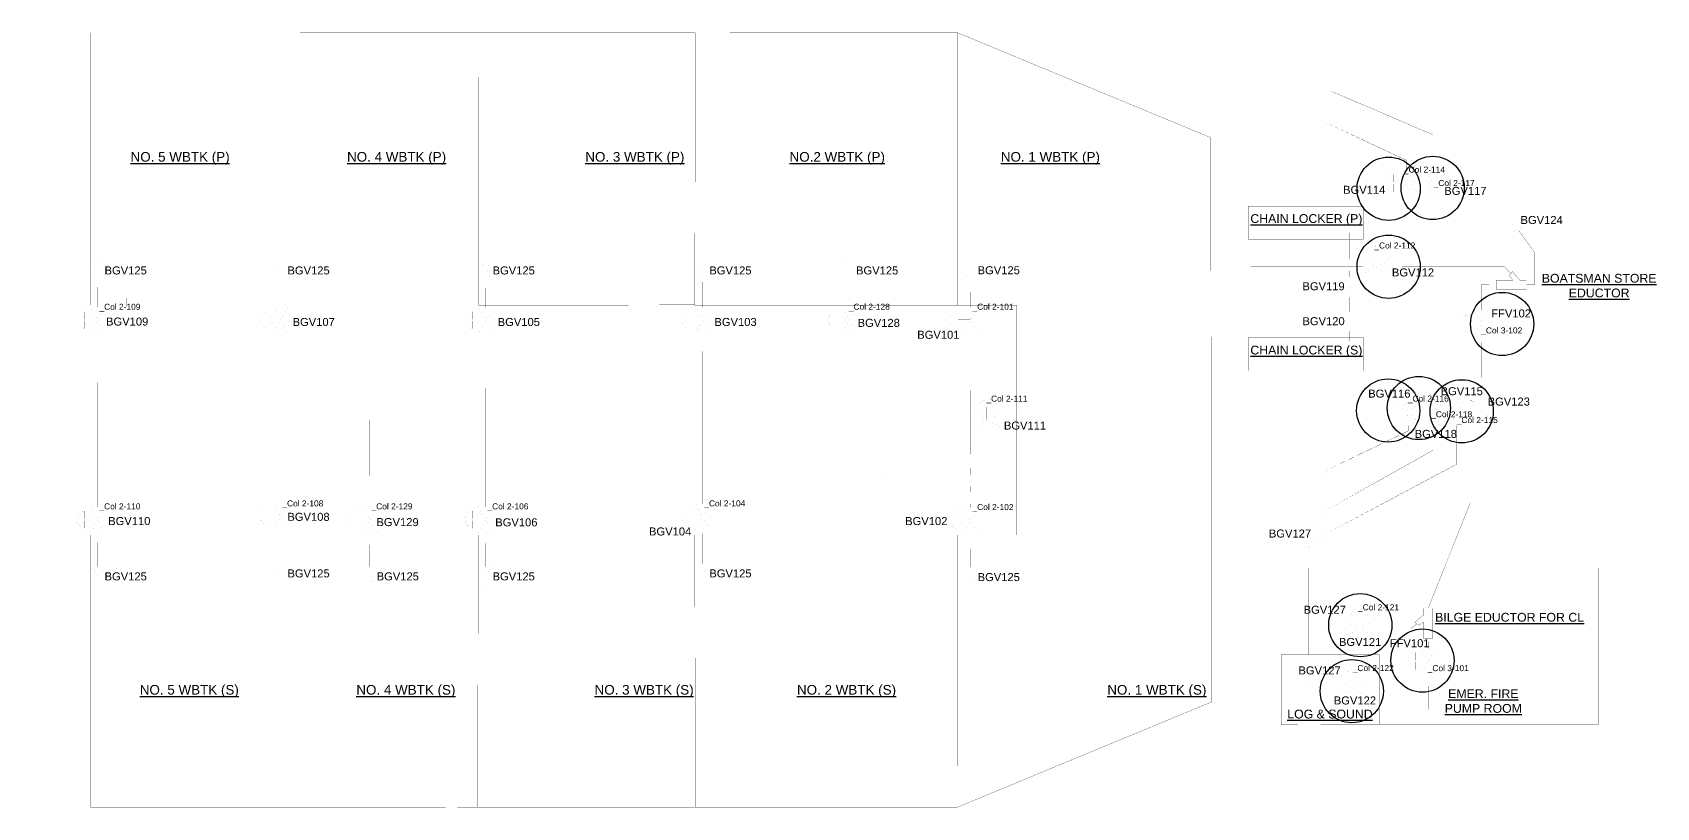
# Model space of a CAD drawing. Extents: x 136597 to 314487, y 107362 to 235283.
# Drawn here: x 144186 to 146216, y 120521 to 121490 of the extents above; entities that cross this region are included whole.
import ezdxf

# ---------------------------------------------------------------- set-up
doc = ezdxf.new("R2010")
doc.units = 0
doc.header["$MEASUREMENT"] = 0
doc.layers.add('A-BALLA.PIPE', color=200, linetype='CONTINUOUS', lineweight=50)
for name, color, linetype in [('Ballast', 80, 'CONTINUOUS'), ('Bilge - Ballast', 233, 'CONTINUOUS'), ('Omriss tanker Bilge', 132, 'CONTINUOUS'), ('Omriss tanker etc ballast', 180, 'CONTINUOUS')]:
    doc.layers.add(name, color=color, linetype=linetype)
doc.layers.add('Bilge', color=50, linetype='CONTINUOUS', plot=False)
doc.layers.add('FIFI', color=10, linetype='CONTINUOUS', plot=False)
doc.styles.add('ARIAL', font='ARIAL.TTF', dxfattribs={"height": 12})

msp = doc.modelspace()

# ---------------------------------------------------------------- linework, layer by layer
at = {"layer": 'A-BALLA.PIPE', "linetype": 'Continuous', "ltscale": 50}
msp.add_line((145252.4, 120933.7), (145252.4, 120933.7), dxfattribs=at)
at = {"layer": 'Ballast', "linetype": 'Continuous'}
for points in [[(145902.3, 121300.4, 0.03, 0.03, 0), (145886.7, 121300.4, 0.03, 0.03, 0), (145886.7, 121290.7, 0.03, 0.03, -0.884677), (145886.7, 121312.3, 0.03, 0.03, 0), (145886.7, 121302.6, 0.03, 0.03, 0), (145902.3, 121302.6, 0.03, 0.03, 0), (145894.2, 121317.6, 0, 0, 0), (145911.6, 121317.6, 0.03, 0.03, 0), (145902.9, 121301.5, 0.03, 0.03, 0), (145911.6, 121285.5, 0, 0, 0), (145894.2, 121285.5, 0.03, 0.03, 0)], [(145935.9, 121300.4, 0.03, 0.03, 0), (145920.3, 121300.4, 0.03, 0.03, 0), (145920.3, 121290.7, 0.03, 0.03, -0.884677), (145920.3, 121312.3, 0.03, 0.03, 0), (145920.3, 121302.6, 0.03, 0.03, 0), (145935.9, 121302.6, 0.03, 0.03, 0), (145927.8, 121317.6, 0, 0, 0), (145945.2, 121317.6, 0.03, 0.03, 0), (145936.5, 121301.5, 0.03, 0.03, 0), (145945.2, 121285.5, 0, 0, 0), (145927.8, 121285.5, 0.03, 0.03, 0)], [(145863.8, 121197.5, 0.03, 0.03, 0), (145863.8, 121213.1, 0.03, 0.03, 0), (145854.2, 121213.1, 0.03, 0.03, -0.884677), (145875.7, 121213.1, 0.03, 0.03, 0), (145866, 121213.1, 0.03, 0.03, 0), (145866, 121197.5, 0.03, 0.03, 0), (145881, 121205.6, 0, 0, 0), (145881, 121188.2, 0.03, 0.03, 0), (145864.9, 121196.9, 0.03, 0.03, 0), (145848.9, 121188.2, 0, 0, 0), (145848.9, 121205.6, 0.03, 0.03, 0)], [(144266.9, 121129.1, 0.03, 0.03, 0), (144251.3, 121129.1, 0.03, 0.03, 0), (144251.3, 121119.4, 0.03, 0.03, -0.884677), (144251.3, 121140.9, 0.03, 0.03, 0), (144251.3, 121131.3, 0.03, 0.03, 0), (144266.9, 121131.3, 0.03, 0.03, 0), (144258.8, 121146.2, 0, 0, 0), (144276.2, 121146.2, 0.03, 0.03, 0), (144267.5, 121130.2, 0.03, 0.03, 0), (144276.2, 121114.1, 0, 0, 0), (144258.8, 121114.1, 0.03, 0.03, 0)], [(144495.5, 121129.1, 0.03, 0.03, 0), (144479.9, 121129.1, 0.03, 0.03, 0), (144479.9, 121119.4, 0.03, 0.03, -0.884677), (144479.9, 121140.9, 0.03, 0.03, 0), (144479.9, 121131.3, 0.03, 0.03, 0), (144495.5, 121131.3, 0.03, 0.03, 0), (144487.4, 121146.2, 0, 0, 0), (144504.8, 121146.2, 0.03, 0.03, 0), (144496.1, 121130.2, 0.03, 0.03, 0), (144504.8, 121114.1, 0, 0, 0), (144487.4, 121114.1, 0.03, 0.03, 0)], [(144751.9, 121129.1, 0.03, 0.03, 0), (144736.3, 121129.1, 0.03, 0.03, 0), (144736.3, 121119.4, 0.03, 0.03, -0.884677), (144736.3, 121140.9, 0.03, 0.03, 0), (144736.3, 121131.3, 0.03, 0.03, 0), (144751.9, 121131.3, 0.03, 0.03, 0), (144743.8, 121146.2, 0, 0, 0), (144761.2, 121146.2, 0.03, 0.03, 0), (144752.5, 121130.2, 0.03, 0.03, 0), (144761.2, 121114.1, 0, 0, 0), (144743.8, 121114.1, 0.03, 0.03, 0)], [(145022.8, 121129.1, 0.03, 0.03, 0), (145007.2, 121129.1, 0.03, 0.03, 0), (145007.2, 121119.4, 0.03, 0.03, -0.884677), (145007.2, 121140.9, 0.03, 0.03, 0), (145007.2, 121131.3, 0.03, 0.03, 0), (145022.8, 121131.3, 0.03, 0.03, 0), (145014.8, 121146.2, 0, 0, 0), (145032.1, 121146.2, 0.03, 0.03, 0), (145023.5, 121130.2, 0.03, 0.03, 0), (145032.1, 121114.1, 0, 0, 0), (145014.8, 121114.1, 0.03, 0.03, 0)], [(145206.3, 121129.1, 0.03, 0.03, 0), (145190.6, 121129.1, 0.03, 0.03, 0), (145190.6, 121119.4, 0.03, 0.03, -0.884677), (145190.6, 121140.9, 0.03, 0.03, 0), (145190.6, 121131.3, 0.03, 0.03, 0), (145206.3, 121131.3, 0.03, 0.03, 0), (145198.2, 121146.2, 0, 0, 0), (145215.5, 121146.2, 0.03, 0.03, 0), (145206.9, 121130.2, 0.03, 0.03, 0), (145215.5, 121114.1, 0, 0, 0), (145198.2, 121114.1, 0.03, 0.03, 0)], [(145358.2, 121129.2, 0.03, 0.03, 0), (145342.6, 121129.2, 0.03, 0.03, 0), (145342.6, 121119.6, 0.03, 0.03, -0.884677), (145342.6, 121141.1, 0.03, 0.03, 0), (145342.6, 121131.4, 0.03, 0.03, 0), (145358.2, 121131.4, 0.03, 0.03, 0), (145350.1, 121146.4, 0, 0, 0), (145367.5, 121146.4, 0.03, 0.03, 0), (145358.8, 121130.3, 0.03, 0.03, 0), (145367.5, 121114.3, 0, 0, 0), (145350.1, 121114.3, 0.03, 0.03, 0)], [(145996.2, 121125.3, 0.03, 0.03, 0), (145980.5, 121125.3, 0.03, 0.03, 0), (145980.5, 121115.6, 0.03, 0.03, -0.884677), (145980.5, 121137.2, 0.03, 0.03, 0), (145980.5, 121127.5, 0.03, 0.03, 0), (145996.2, 121127.5, 0.03, 0.03, 0), (145988.1, 121142.5, 0, 0, 0), (146005.4, 121142.5, 0.03, 0.03, 0), (145996.8, 121126.4, 0.03, 0.03, 0), (146005.4, 121110.3, 0, 0, 0), (145988.1, 121110.3, 0.03, 0.03, 0)], [(145378.8, 121006.1, 0.03, 0.03, 0), (145378.8, 121021.7, 0.03, 0.03, 0), (145369.2, 121021.7, 0.03, 0.03, -0.884677), (145390.7, 121021.7, 0.03, 0.03, 0), (145381.1, 121021.7, 0.03, 0.03, 0), (145381.1, 121006.1, 0.03, 0.03, 0), (145396, 121014.2, 0, 0, 0), (145396, 120996.8, 0.03, 0.03, 0), (145380, 121005.5, 0.03, 0.03, 0), (145363.9, 120996.8, 0, 0, 0), (145363.9, 121014.2, 0.03, 0.03, 0)], [(145905.6, 121013.3, 0.03, 0.03, 0), (145890, 121013.3, 0.03, 0.03, 0), (145890, 121003.6, 0.03, 0.03, -0.884677), (145890, 121025.2, 0.03, 0.03, 0), (145890, 121015.5, 0.03, 0.03, 0), (145905.6, 121015.5, 0.03, 0.03, 0), (145897.6, 121030.5, 0, 0, 0), (145914.9, 121030.5, 0.03, 0.03, 0), (145906.3, 121014.4, 0.03, 0.03, 0), (145914.9, 120998.3, 0, 0, 0), (145897.6, 120998.3, 0.03, 0.03, 0)], [(145935.9, 121013.3, 0.03, 0.03, 0), (145920.3, 121013.3, 0.03, 0.03, 0), (145920.3, 121003.6, 0.03, 0.03, -0.884677), (145920.3, 121025.2, 0.03, 0.03, 0), (145920.3, 121015.5, 0.03, 0.03, 0), (145935.9, 121015.5, 0.03, 0.03, 0), (145927.8, 121030.5, 0, 0, 0), (145945.2, 121030.5, 0.03, 0.03, 0), (145936.5, 121014.4, 0.03, 0.03, 0), (145945.2, 120998.3, 0, 0, 0), (145927.8, 120998.3, 0.03, 0.03, 0)], [(145965.6, 121013.3, 0.03, 0.03, 0), (145950, 121013.3, 0.03, 0.03, 0), (145950, 121003.6, 0.03, 0.03, -0.884677), (145950, 121025.2, 0.03, 0.03, 0), (145950, 121015.5, 0.03, 0.03, 0), (145965.6, 121015.5, 0.03, 0.03, 0), (145957.5, 121030.5, 0, 0, 0), (145974.9, 121030.5, 0.03, 0.03, 0), (145966.2, 121014.4, 0.03, 0.03, 0), (145974.9, 120998.3, 0, 0, 0), (145957.5, 120998.3, 0.03, 0.03, 0)], [(144266.9, 120879.8, 0.03, 0.03, 0), (144251.3, 120879.8, 0.03, 0.03, 0), (144251.3, 120870.2, 0.03, 0.03, -0.884677), (144251.3, 120891.7, 0.03, 0.03, 0), (144251.3, 120882.1, 0.03, 0.03, 0), (144266.9, 120882.1, 0.03, 0.03, 0), (144258.8, 120897, 0, 0, 0), (144276.2, 120897, 0.03, 0.03, 0), (144267.5, 120880.9, 0.03, 0.03, 0), (144276.2, 120864.9, 0, 0, 0), (144258.8, 120864.9, 0.03, 0.03, 0)], [(144495.5, 120883.5, 0.03, 0.03, 0), (144479.9, 120883.5, 0.03, 0.03, 0), (144479.9, 120873.9, 0.03, 0.03, -0.884677), (144479.9, 120895.4, 0.03, 0.03, 0), (144479.9, 120885.8, 0.03, 0.03, 0), (144495.5, 120885.8, 0.03, 0.03, 0), (144487.4, 120900.7, 0, 0, 0), (144504.8, 120900.7, 0.03, 0.03, 0), (144496.1, 120884.7, 0.03, 0.03, 0), (144504.8, 120868.6, 0, 0, 0), (144487.4, 120868.6, 0.03, 0.03, 0)], [(144607, 120879.8, 0.03, 0.03, 0), (144591.4, 120879.8, 0.03, 0.03, 0), (144591.4, 120870.2, 0.03, 0.03, -0.884677), (144591.4, 120891.7, 0.03, 0.03, 0), (144591.4, 120882.1, 0.03, 0.03, 0), (144607, 120882.1, 0.03, 0.03, 0), (144598.9, 120897, 0, 0, 0), (144616.3, 120897, 0.03, 0.03, 0), (144607.6, 120880.9, 0.03, 0.03, 0), (144616.3, 120864.9, 0, 0, 0), (144598.9, 120864.9, 0.03, 0.03, 0)], [(144751.9, 120879.8, 0.03, 0.03, 0), (144736.3, 120879.8, 0.03, 0.03, 0), (144736.3, 120870.2, 0.03, 0.03, -0.884677), (144736.3, 120891.7, 0.03, 0.03, 0), (144736.3, 120882.1, 0.03, 0.03, 0), (144751.9, 120882.1, 0.03, 0.03, 0), (144743.8, 120897, 0, 0, 0), (144761.2, 120897, 0.03, 0.03, 0), (144752.5, 120880.9, 0.03, 0.03, 0), (144761.2, 120864.9, 0, 0, 0), (144743.8, 120864.9, 0.03, 0.03, 0)], [(145022.8, 120883.5, 0.03, 0.03, 0), (145007.2, 120883.5, 0.03, 0.03, 0), (145007.2, 120873.9, 0.03, 0.03, -0.884677), (145007.2, 120895.4, 0.03, 0.03, 0), (145007.2, 120885.8, 0.03, 0.03, 0), (145022.8, 120885.8, 0.03, 0.03, 0), (145014.8, 120900.7, 0, 0, 0), (145032.1, 120900.7, 0.03, 0.03, 0), (145023.5, 120884.7, 0.03, 0.03, 0), (145032.1, 120868.6, 0, 0, 0), (145014.8, 120868.6, 0.03, 0.03, 0)], [(145358.2, 120878.9, 0.03, 0.03, 0), (145342.6, 120878.9, 0.03, 0.03, 0), (145342.6, 120869.3, 0.03, 0.03, -0.884677), (145342.6, 120890.8, 0.03, 0.03, 0), (145342.6, 120881.2, 0.03, 0.03, 0), (145358.2, 120881.2, 0.03, 0.03, 0), (145350.1, 120896.1, 0, 0, 0), (145367.5, 120896.1, 0.03, 0.03, 0), (145358.8, 120880, 0.03, 0.03, 0), (145367.5, 120864, 0, 0, 0), (145350.1, 120864, 0.03, 0.03, 0)], [(145843.3, 120745.5, 0.03, 0.03, 0), (145843.3, 120761.1, 0.03, 0.03, 0), (145833.7, 120761.1, 0.03, 0.03, -0.884677), (145855.2, 120761.1, 0.03, 0.03, 0), (145845.6, 120761.1, 0.03, 0.03, 0), (145845.6, 120745.5, 0.03, 0.03, 0), (145860.5, 120753.5, 0, 0, 0), (145860.5, 120736.2, 0.03, 0.03, 0), (145844.4, 120744.8, 0.03, 0.03, 0), (145828.4, 120736.2, 0, 0, 0), (145828.4, 120753.5, 0.03, 0.03, 0)], [(145929.8, 120703.1, 0.03, 0.03, 0), (145914.2, 120703.1, 0.03, 0.03, 0), (145914.2, 120693.5, 0.03, 0.03, -0.884677), (145914.2, 120715, 0.03, 0.03, 0), (145914.2, 120705.4, 0.03, 0.03, 0), (145929.8, 120705.4, 0.03, 0.03, 0), (145921.7, 120720.3, 0, 0, 0), (145939.1, 120720.3, 0.03, 0.03, 0), (145930.4, 120704.2, 0.03, 0.03, 0), (145939.1, 120688.2, 0, 0, 0), (145921.7, 120688.2, 0.03, 0.03, 0)], [(145836.8, 120669.6, 0.03, 0.03, 0), (145836.8, 120685.2, 0.03, 0.03, 0), (145827.2, 120685.2, 0.03, 0.03, -0.884677), (145848.7, 120685.2, 0.03, 0.03, 0), (145839, 120685.2, 0.03, 0.03, 0), (145839, 120669.6, 0.03, 0.03, 0), (145854, 120677.6, 0, 0, 0), (145854, 120660.3, 0.03, 0.03, 0), (145837.9, 120669, 0.03, 0.03, 0), (145821.9, 120660.3, 0, 0, 0), (145821.9, 120677.6, 0.03, 0.03, 0)]]:
    msp.add_lwpolyline(points, format="xyseb", close=True, dxfattribs=at)
at = {"layer": 'Ballast', "linetype": 'Continuous', "const_width": 0.3}
msp.add_lwpolyline([(144303.9, 121160.7), (144303.9, 121147)], close=True, dxfattribs=at)
at = {"layer": 'Bilge', "linetype": 'Continuous'}
for points, const_width in [([(145936.5, 121317.6), (145936.5, 121361.8), (145809.6, 121416), (145936.5, 121361.8)], 0.3), ([(145795, 121380.5), (145902.9, 121330), (145902.9, 121317.6), (145902.9, 121330)], 0.3), ([(146034.8, 121263.2), (146025.2, 121255.8), (146035.8, 121249.9), (146039.1, 121238), (146048.6, 121245.5), (146037.9, 121251.5), (146034.8, 121263.2)], 0.0075), ([(145831.8, 121200.7), (145831.8, 121239.3)], 0.3), ([(144273.6, 121204.3), (144261.4, 121204.3), (144266.2, 121193.2), (144261.4, 121181.8), (144273.6, 121181.8), (144268.8, 121193.2), (144273.6, 121204.3)], 0.0075), ([(144502.2, 121204.3), (144490.1, 121204.3), (144494.8, 121193.2), (144490.1, 121181.8), (144502.2, 121181.8), (144497.4, 121193.2), (144502.2, 121204.3)], 0.0075), ([(144758.6, 121204.3), (144746.4, 121204.3), (144751.2, 121193.2), (144746.4, 121181.8), (144758.6, 121181.8), (144753.8, 121193.2), (144758.6, 121204.3)], 0.0075), ([(145029.5, 121204.3), (145017.4, 121204.3), (145022.2, 121193.2), (145017.4, 121181.8), (145029.5, 121181.8), (145024.8, 121193.2), (145029.5, 121204.3)], 0.0075), ([(145212.9, 121204.3), (145200.8, 121204.3), (145205.6, 121193.2), (145200.8, 121181.8), (145212.9, 121181.8), (145208.2, 121193.2), (145212.9, 121204.3)], 0.0075), ([(145364.9, 121204.4), (145352.7, 121204.4), (145357.5, 121193.3), (145352.7, 121182), (145364.9, 121182), (145360.1, 121193.3), (145364.9, 121204.4)], 0.0075), ([(145831.8, 121193), (145831.8, 121184.5)], 0.3), ([(145881, 121196.9), (146025.7, 121196.9), (146033.8, 121188.5), (146025.7, 121196.9)], 0.3), ([(144267.5, 121181.8), (144267.5, 121146.2)], 0.3), ([(144496.1, 121181.8), (144496.1, 121146.2)], 0.3), ([(144752.5, 121181.8), (144752.5, 121146.2)], 0.3), ([(145023.5, 121181.8), (145023.5, 121146.2)], 0.3), ([(145206.9, 121181.8), (145206.9, 121146.2)], 0.3), ([(145358.8, 121182), (145358.8, 121146.4)], 0.3), ([(145837.9, 121184.5), (145825.7, 121184.5), (145830.5, 121173.4), (145825.7, 121162.1), (145837.9, 121162.1), (145833.1, 121173.4), (145837.9, 121184.5)], 0.0075), ([(145831.8, 121162.1), (145831.8, 121140.9)], 0.3), ([(145837.9, 121140.9), (145825.7, 121140.9), (145830.5, 121129.7), (145825.7, 121118.4), (145837.9, 121118.4), (145833.1, 121129.7), (145837.9, 121140.9)], 0.0075), ([(144267.5, 121114.1), (144267.5, 120897)], 0.3), ([(144496.1, 121114.1), (144496.1, 120900.7)], 0.3), ([(144752.5, 121114.1), (144752.5, 120897)], 0.3), ([(145023.5, 121114.1), (145023.5, 120900.7)], 0.3), ([(145206.9, 121114.1), (145206.9, 121005.5)], 0.3), ([(145358.8, 121114.3), (145358.8, 120962.4)], 0.3), ([(145831.8, 121118.4), (145831.8, 121103.8)], 0.3), ([(145988.6, 121027), (145983.1, 121030.5), (145983.1, 120902), (145930.4, 120770.2), (145983.1, 120902), (145983.1, 121030.5)], 0.3), ([(145991.9, 121032), (145985.4, 121021.7), (145997.4, 121019.9), (146004.5, 121009.8), (146010.9, 121020.1), (145998.8, 121022.1), (145991.9, 121032)], 0.0075), ([(145363.9, 121005.5), (144122.3, 121005.5)], 0.3), ([(144607.6, 120897), (144607.6, 121005.5)], 0.3), ([(145396, 121005.5), (145409.7, 121005.5)], 0.3), ([(145793.7, 120858.4), (145966.2, 120950.3), (145966.2, 120998.3), (145966.2, 120950.3)], 0.3), ([(145795, 120938.6), (145906.2, 120992.1), (145906.2, 120998.3), (145906.2, 120992.1)], 0.3), ([(145795, 120888.3), (145936.5, 120967.6), (145936.5, 120998.3), (145936.5, 120967.6)], 0.3), ([(145358.8, 120952.1), (145358.8, 120937.2)], 0.3), ([(145358.8, 120929.5), (145358.8, 120914.9)], 0.3), ([(145358.8, 120904.6), (145358.8, 120896.1)], 0.3), ([(145880.7, 120894.7), (145880.7, 120751.5)], 0.3), ([(144496.1, 120868.6), (144496.1, 120825.8)], 0.3), ([(145023.5, 120868.6), (145023.5, 120825.8)], 0.3), ([(144267.5, 120864.9), (144267.5, 120822.1)], 0.3), ([(144607.6, 120864.9), (144607.6, 120822.1)], 0.3), ([(144752.5, 120864.9), (144752.5, 120822.1)], 0.3), ([(145358.8, 120864), (145358.8, 120821.2)], 0.3), ([(145771.5, 120851.3), (145778.2, 120841.1), (145784.9, 120851.2), (145797, 120853.3), (145790.4, 120863.5), (145783.5, 120853.4), (145771.5, 120851.3)], 0.0075), ([(144273.6, 120822.1), (144261.4, 120822.1), (144266.2, 120810.9), (144261.4, 120799.6), (144273.6, 120799.6), (144268.8, 120810.9), (144273.6, 120822.1)], 0.0075), ([(144502.2, 120825.8), (144490.1, 120825.8), (144494.8, 120814.6), (144490.1, 120803.3), (144502.2, 120803.3), (144497.4, 120814.6), (144502.2, 120825.8)], 0.0075), ([(144613.7, 120822.1), (144601.6, 120822.1), (144606.3, 120810.9), (144601.6, 120799.6), (144613.7, 120799.6), (144609, 120810.9), (144613.7, 120822.1)], 0.0075), ([(144758.6, 120822.1), (144746.4, 120822.1), (144751.2, 120810.9), (144746.4, 120799.6), (144758.6, 120799.6), (144753.8, 120810.9), (144758.6, 120822.1)], 0.0075), ([(145029.5, 120825.8), (145017.4, 120825.8), (145022.2, 120814.6), (145017.4, 120803.3), (145029.5, 120803.3), (145024.8, 120814.6), (145029.5, 120825.8)], 0.0075), ([(145364.9, 120821.2), (145352.7, 120821.2), (145357.5, 120810), (145352.7, 120798.7), (145364.9, 120798.7), (145360.1, 120810), (145364.9, 120821.2)], 0.0075), ([(145786.4, 120750.9), (145786.4, 120738.8), (145797.6, 120743.5), (145808.9, 120738.8), (145808.9, 120750.9), (145797.6, 120746.2), (145786.4, 120750.9)], 0.0075), ([(145808.9, 120744.8), (145828.4, 120744.8)], 0.3), ([(145860.5, 120744.8), (145908.1, 120744.8), (145916.2, 120750.7), (145908.1, 120744.8)], 0.3), ([(145854, 120669), (145880.7, 120669), (145880.7, 120737.8), (145880.7, 120669)], 0.3), ([(145779.9, 120675), (145779.9, 120662.9), (145791, 120667.7), (145802.4, 120662.9), (145802.4, 120675), (145791, 120670.3), (145779.9, 120675)], 0.0075), ([(145802.4, 120669), (145821.9, 120669)], 0.3)]:
    msp.add_lwpolyline(points, close=True, dxfattribs=dict(at, const_width=const_width))
at = {"layer": 'Bilge', "linetype": 'Continuous', "const_width": 0.3}
for points in [[(146053.2, 121174.3), (146063.3, 121174.3), (146063.3, 121215.1), (146043.8, 121241.8)], [(145848.9, 121196.9), (145708.6, 121196.9)]]:
    msp.add_lwpolyline(points, dxfattribs=at)
at = {"layer": 'FIFI', "linetype": 'Continuous', "const_width": 0.3}
for points in [[(146016, 121174.3), (145996.8, 121174.3), (145996.8, 121142.5), (145996.8, 121174.3)], [(145996.8, 121110.3), (145996.8, 121058.7), (145777.7, 121058.7), (145996.8, 121058.7)], [(145930.4, 120733), (145930.4, 120720.3)], [(145930.4, 120688.2), (145930.4, 120643.9)]]:
    msp.add_lwpolyline(points, close=True, dxfattribs=at)
at = {"layer": 'Omriss tanker Bilge', "linetype": 'Continuous', "const_width": 0.3}
for points in [[(145705.6, 121272.7), (145705.6, 121231.4), (145849.2, 121231.4), (145849.2, 121272.7)], [(146053.2, 121180.2), (146053.2, 121168.5), (146016, 121168.5), (146016, 121180.2), (146036.2, 121180.2), (146031.9, 121186), (146035.6, 121191), (146044.8, 121180.2), (146053.2, 121180.2)], [(145705.6, 121108.4), (145705.6, 121067.1), (145849.2, 121067.1), (145849.2, 121108.4)], [(145780.3, 120820.5), (146143.3, 120820.5), (146143.3, 120625.2), (145869.1, 120625.2), (145869.1, 120712.6), (145780.3, 120712.6)], [(145924.6, 120770.2), (145936.2, 120770.2), (145936.2, 120733), (145924.6, 120733), (145924.6, 120753.1), (145918.7, 120748.9), (145913.7, 120752.6), (145924.6, 120761.8), (145924.6, 120770.2)], [(145747.2, 120712.6), (145747.2, 120624.7), (145869.1, 120625.2), (145869.1, 120712.6)]]:
    msp.add_lwpolyline(points, close=True, dxfattribs=at)
at = {"layer": 'Omriss tanker etc ballast', "linetype": 'Continuous'}
for points, const_width in [([(144258.9, 121489.3), (144258.9, 121149.1), (144486.5, 121149.1), (144486.5, 121489.3)], 0.36), ([(144486.5, 121489.3), (144486.5, 121149.1), (144742.9, 121149.1), (144743.2, 121489.2)], 0.36), ([(144743.2, 121489.2), (144743.2, 121148.8), (145013.9, 121149.2), (145014.2, 121489.2)], 0.36), ([(145014.2, 121489.3), (145013.9, 121149), (145342.2, 121149), (145342.2, 121489.2)], 0.36), ([(145342.2, 121489.2), (145342.2, 121149), (145416, 121149), (145416, 121005.5), (145659.2, 121005.5), (145658.7, 121358.2)], 0.3), ([(145416, 121005.5), (145416, 120861.8), (145342.2, 120861.8), (145341.9, 120521.7), (145659.7, 120653.2), (145659.7, 121005.5)], 0.3), ([(144258.9, 120861.8), (144258.9, 120521.5), (144486.5, 120521.5), (144486.5, 120861.8)], 0.36), ([(144486.5, 120861.8), (144486.5, 120521.5), (144487.4, 120521.5), (144493, 120521.5), (144691.1, 120521.5), (144742.6, 120521.7), (144742.9, 120861.8)], 0.36), ([(144742.9, 120861.8), (144742.6, 120521.7), (145013.6, 120521.7), (145013.6, 120861.8)], 0.36), ([(145013.9, 120861.8), (145014.2, 120521.7), (145341.9, 120521.7), (145342.2, 120861.8)], 0.36)]:
    msp.add_lwpolyline(points, close=True, dxfattribs=dict(at, const_width=const_width))
for centre in [(145881, 121294.3), (145936.1, 121295.4), (145881, 121196.9), (146022.9, 121125.4), (145880.5, 121017.3), (145918.8, 121020.4), (145972.4, 121016.3), (145845.6, 120749.1), (145923.3, 120704.9), (145835, 120666.7)]:
    msp.add_circle(centre, 39.5, dxfattribs=at)

# ---------------------------------------------------------------- texts
at = {"layer": 'Ballast', "linetype": 'Continuous', "style": 'ARIAL'}
for s, p in [('_Col 2-114', (145900.2, 121314.5)), ('_Col 2-117', (145937.3, 121297.7)), ('_Col 2-112', (145863.2, 121219.7)), ('_Col 2-109', (144269.6, 121143.1)), ('_Col 2-128', (145206.3, 121143.2)), ('_Col 2-101', (145360.9, 121143.2)), ('_Col 3-102', (145996.8, 121113.6)), ('_Col 2-111', (145378.3, 121028.4)), ('_Col 2-116', (145905, 121028.5)), ('_Col 2-118', (145934.3, 121008.9)), ('_Col 2-115', (145966.2, 121001.6)), ('_Col 2-110', (144269.6, 120893.8)), ('_Col 2-108', (144498.2, 120897.5)), ('_Col 2-129', (144609.7, 120893.8)), ('_Col 2-106', (144754.6, 120893.8)), ('_Col 2-104', (145025.6, 120897.5)), ('_Col 2-102', (145360.9, 120892.9)), ('_Col 2-121', (145842.8, 120767.7)), ('_Col 2-122', (145836.2, 120691.8)), ('_Col 3-101', (145929.9, 120691.7))]:
    msp.add_text(s, height=7.5, dxfattribs=at).set_placement(p)
at = {"layer": 'Ballast', "linetype": 'Continuous', "char_height": 10, "attachment_point": 1, "style": 'ARIAL'}
for s, insert, width in [('BGV114', (145824.1, 121298), 44.169), ('BGV117', (145950.6, 121296.7), 44.169), ('BGV112', (145885.1, 121194.8), 44.169), ('BGV109', (144277.8, 121133.4), 289.02), ('BGV107', (144511, 121132.9), 44.169), ('BGV105', (144767.4, 121132.9), 44.169), ('BGV103', (145038.3, 121132.9), 44.169), ('BGV128', (145217.3, 121131.8), 44.169), ('FFV102', (146009.3, 121143.6), 44.169), ('BGV101', (145291.8, 121116.9), 44.169), ('BGV116', (145855.5, 121043.4), 44.169), ('BGV115', (145946, 121046.4), 44.169), ('BGV111', (145400.1, 121003.5), 44.169), ('BGV118', (145913.6, 120993.1), 44.169), ('BGV108', (144504.5, 120889.5), 44.169), ('BGV110', (144280.5, 120884.2), 289.02), ('BGV129', (144615.8, 120882.9), 44.169), ('BGV106', (144764.3, 120882.6), 44.169), ('BGV104', (144956.5, 120871.2), 44.169), ('BGV102', (145276.7, 120884.2), 44.169), ('BGV121', (145819, 120733.2), 44.169), ('FFV101', (145882.5, 120731.6), 44.169), ('BGV122', (145812.5, 120660.1), 44.169)]:
    msp.add_mtext(s, dxfattribs=dict(at, insert=insert, width=width))
at = {"layer": 'Bilge', "linetype": 'Continuous', "char_height": 10, "width": 44.169, "attachment_point": 1, "style": 'ARIAL'}
for s, insert in [('BGV124', (146045.9, 121260.3)), ('BGV125', (144276, 121197.3)), ('BGV125', (144504.6, 121197.3)), ('BGV125', (144761, 121197.3)), ('BGV125', (145031.9, 121197.3)), ('BGV125', (145215.3, 121197.3)), ('BGV125', (145367.3, 121197.5)), ('BGV119', (145773.3, 121177.5)), ('BGV120', (145773.3, 121133.9)), ('BGV123', (146004.8, 121033.5)), ('BGV127', (145731.3, 120868.6)), ('BGV125', (144276, 120815.1)), ('BGV125', (144504.6, 120818.8)), ('BGV125', (144616.1, 120815.1)), ('BGV125', (144761, 120815.1)), ('BGV125', (145031.9, 120818.8)), ('BGV125', (145367.3, 120814.2)), ('BGV127', (145774.8, 120773.4)), ('BGV127', (145768.3, 120697.6))]:
    msp.add_mtext(s, dxfattribs=dict(at, insert=insert))
at = {"layer": 'Bilge - Ballast', "linetype": 'Continuous', "attachment_point": 2, "style": 'ARIAL'}
for s, insert, char_height, width in [('{\\LNO. 5 WBTK (P)}', (144370.4, 121340.2), 12, 208.607), ('{\\LNO. 4 WBTK (P)}', (144641, 121340.2), 12, 208.607), ('{\\LNO. 3 WBTK (P)}', (144938.8, 121340.2), 12, 208.607), ('{\\LNO.2 WBTK (P)}', (145191.8, 121340.2), 12, 208.607), ('{\\LNO. 1 WBTK (P)}', (145458.2, 121340.2), 12, 208.607), ('{\\LCHAIN LOCKER (P)}', (145778.2, 121262.6), 11, 183.683), ('{\\LBOATSMAN STORE EDUCTOR}', (146144.2, 121188), 11, 183.683), ('{\\LCHAIN LOCKER (S)}', (145778.2, 121098.3), 11, 183.683), ('{\\LBILGE EDUCTOR FOR CL}', (146032.2, 120764.5), 11, 183.683), ('{\\LNO. 5 WBTK (S)}', (144381.9, 120674.4), 12, 208.607), ('{\\LNO. 4 WBTK (S)}', (144652.6, 120674.4), 12, 208.607), ('{\\LNO. 3 WBTK (S)}', (144950.4, 120674.4), 12, 208.607), ('{\\LNO. 2 WBTK (S)}', (145203.4, 120674.4), 12, 208.607), ('{\\LNO. 1 WBTK (S)}', (145591.3, 120674.4), 12, 208.607), ('{\\LEMER. FIRE \\PPUMP ROOM}', (145999.4, 120669), 11, 183.683), ('{\\LLOG & SOUND}', (145807.7, 120643.6), 11, 183.683)]:
    msp.add_mtext(s, dxfattribs=dict(at, insert=insert, char_height=char_height, width=width))

doc.saveas('drawing.dxf')
